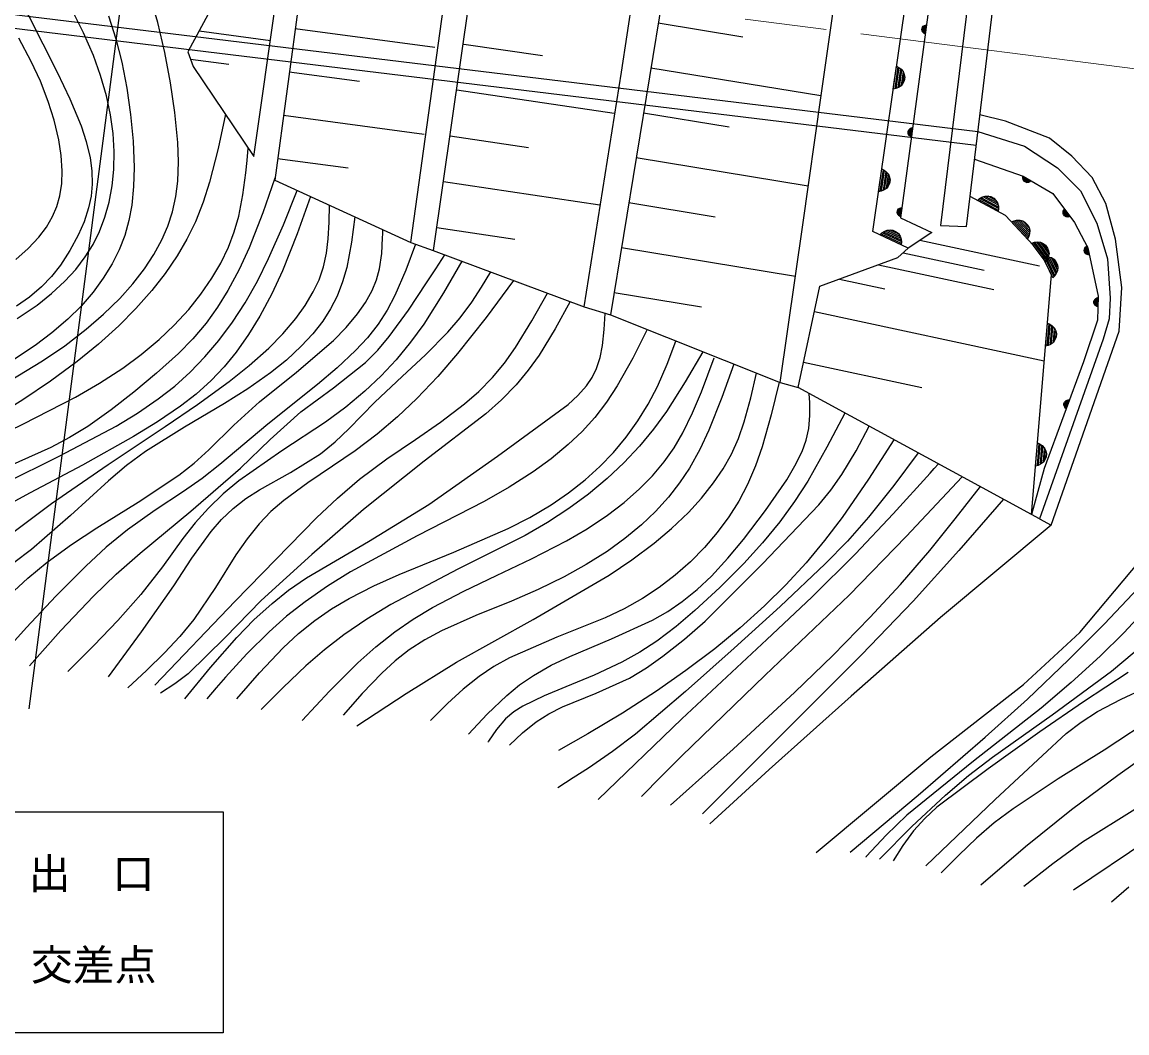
# Model space of a CAD drawing. Units: millimetres, scale not verified. Extents: x 40000 to 680000, y 20000 to 380000.
# Drawn here: x 463158 to 510634, y 242226 to 285657 of the extents above; entities that cross this region are included whole.
import ezdxf
from ezdxf.enums import TextEntityAlignment as Align

# ---------------------------------------------------------------- set-up
doc = ezdxf.new("R2010")
doc.units = ezdxf.units.MM
doc.header["$LTSCALE"] = 1000
doc.linetypes.add('CHAIN', pattern=[18.5, 12, -1.5, 3.5, -1.5])
for name, color, linetype, lineweight in [('M-BGD', 7, 'Continuous', 25), ('M-BMK', 2, 'CHAIN', 13), ('M-STR-STR1', 1, 'Continuous', 25), ('M-STR-STRC', 7, 'Continuous', 25)]:
    doc.layers.add(name, color=color, linetype=linetype, lineweight=lineweight)
doc.styles.add('ＭＳ ゴシック', font='')
doc.styles.get('ＭＳ ゴシック').set_extended_font_data('MS Gothic')

# ---------------------------------------------------------------- blocks, each defined once
blk = doc.blocks.new('BUHIN6')
at = {"color": 7, "linetype": 'Continuous', "lineweight": 25}
for p, q in [((-369, 305), (436, -199)), ((448, -133), (-315, 345)), ((-250, 378), (447, -59)), ((442, 18), (-175, 404)), ((-91, 425), (422, 104)), ((356, 220), (40, 417))]:
    blk.add_line(p, q, dxfattribs=at)
blk.add_lwpolyline([(-424, 265), (-329, 342), (-228, 394), (-87, 435), (38, 428), (157, 397), (289, 315), (368, 221), (430, 111), (454, -34), (453, -148), (424, -265)], close=True, dxfattribs=at)
blk = doc.blocks.new('BUHIN7')
at = {"color": 7, "linetype": 'Continuous', "lineweight": 25}
for p, q in [((-180, 52), (127, -137)), ((101, -150), (-179, 22)), ((149, -121), (-175, 78)), ((-177, -9), (71, -161)), ((38, -170), (-169, -43)), ((-142, -89), (-15, -167))]:
    blk.add_line(p, q, dxfattribs=at)
blk.add_lwpolyline([(170, -105), (133, -135), (93, -157), (36, -174), (-14, -171), (-62, -159), (-114, -127), (-147, -90), (-171, -46), (-182, 12), (-182, 58), (-170, 105)], close=True, dxfattribs=at)
blk = doc.blocks.new('BUHIN15')
at = {"color": 7, "linetype": 'Continuous', "lineweight": 25}
for p, q in [((-387, 283), (447, -173)), ((455, -106), (-335, 325)), ((-272, 362), (450, -32)), ((440, 44), (-198, 393)), ((-116, 419), (415, 129)), ((342, 240), (15, 419))]:
    blk.add_line(p, q, dxfattribs=at)
blk.add_lwpolyline([(-439, 240), (-349, 321), (-251, 379), (-113, 429), (12, 429), (133, 406), (269, 331), (355, 242), (422, 137), (455, -6), (461, -121), (439, -240)], close=True, dxfattribs=at)

msp = doc.modelspace()

# ---------------------------------------------------------------- linework, layer by layer
at = {"layer": 'M-BGD'}
for p, q in [((492238, 296249), (488438, 273073)), ((479861, 276187), (482581, 295747)), ((483662, 295721), (480830, 275844)), ((499711, 276656), (502245, 294302)), ((473118, 279876), (475055, 293437)), ((476024, 293772), (474012, 278870)), ((497492, 282499), (499115, 293715)), ((503102, 293572), (500904, 277254)), ((475093, 293362), (470287, 284384)), ((488921, 283507), (489740, 289021)), ((474892, 285389), (480900, 284578)), ((490497, 285627), (494129, 285031)), ((470767, 285281), (473836, 284867)), ((470287, 284384), (470510, 283750)), ((482135, 284714), (485521, 284216)), ((470398, 284067), (472042, 283845)), ((470510, 283750), (473118, 279876)), ((474641, 283527), (477655, 283120)), ((487313, 273422), (488921, 283507)), ((490180, 283695), (497487, 282497)), ((481845, 282743), (488602, 281749)), ((496709, 276948), (497492, 282499)), ((474389, 281664), (480438, 280847)), ((489863, 281764), (493538, 281162)), ((505422, 281397), (504318, 281673)), ((507303, 280667), (505422, 281397)), ((481555, 280772), (484926, 280276)), ((504230, 280950), (506228, 280321)), ((508263, 279899), (507303, 280667)), ((506228, 280321), (507649, 279400)), ((474138, 279801), (477173, 279391)), ((489547, 279833), (496938, 278621)), ((504087, 279770), (506170, 279042)), ((509146, 278978), (508263, 279899)), ((507649, 279400), (508647, 278402)), ((474012, 278870), (479861, 276187)), ((481265, 278801), (487992, 277811)), ((506165, 278987), (506475, 278804)), ((506450, 278790), (506166, 278958)), ((506169, 278927), (506420, 278779)), ((506170, 279042), (507444, 278289)), ((506497, 278820), (506170, 279014)), ((506386, 278769), (506178, 278893)), ((506206, 278847), (506334, 278771)), ((509722, 277864), (509146, 278978)), ((507444, 278289), (508379, 277042)), ((508647, 278402), (509338, 277020)), ((489230, 277901), (492947, 277292)), ((505417, 277344), (503892, 278161)), ((504265, 278032), (505103, 277583)), ((505110, 277650), (504317, 278075)), ((504380, 278113), (505105, 277724)), ((505094, 277801), (504453, 278144)), ((504536, 278171), (505069, 277885)), ((504995, 277996), (504666, 278172)), ((510145, 276328), (509722, 277864)), ((506612, 276071), (505417, 277344)), ((508038, 277288), (507893, 277482)), ((507898, 277517), (508072, 277284)), ((507901, 277429), (507990, 277310)), ((508104, 277283), (507907, 277546)), ((507917, 277574), (508133, 277286)), ((508159, 277293), (507931, 277597)), ((480975, 276830), (484331, 276336)), ((495741, 270167), (496709, 276948)), ((500904, 277254), (502245, 276621)), ((505735, 277097), (506385, 276404)), ((506414, 276465), (505798, 277121)), ((505869, 277137), (506432, 276537)), ((506447, 276612), (505949, 277143)), ((506035, 277142), (506449, 276701)), ((506415, 276829), (506160, 277101)), ((508379, 277042), (508951, 275964)), ((509338, 277020), (509799, 275484)), ((501239, 275948), (499711, 276656)), ((500070, 276558), (500932, 276159)), ((500936, 276226), (500119, 276604)), ((500180, 276645), (500926, 276299)), ((500911, 276375), (500251, 276681)), ((500332, 276712), (500881, 276458)), ((500801, 276564), (500463, 276721)), ((502245, 276621), (501239, 275948)), ((510413, 274255), (510145, 276328)), ((479861, 276187), (480830, 275844)), ((480830, 275844), (487313, 273422)), ((488913, 275970), (496389, 274744)), ((500792, 275538), (501239, 275948)), ((501742, 276284), (506873, 275188)), ((506611, 276177), (507181, 275417)), ((507080, 275447), (506612, 276071)), ((507216, 275474), (506676, 276194)), ((506748, 276202), (507242, 275544)), ((507265, 275617), (506828, 276199)), ((506914, 276189), (507277, 275705)), ((507257, 275836), (507033, 276134)), ((508812, 275893), (508843, 275747)), ((508877, 275707), (508827, 275944)), ((508846, 275974), (508907, 275689)), ((508935, 275675), (508867, 275997)), ((508888, 276017), (508963, 275665)), ((508990, 275661), (508911, 276032)), ((508951, 275964), (509392, 273886)), ((497439, 274309), (500792, 275538)), ((501015, 275743), (504504, 274997)), ((507392, 274798), (507080, 275447)), ((507087, 275578), (507498, 274721)), ((507543, 274771), (507154, 275582)), ((507226, 275576), (507582, 274834)), ((507619, 274902), (507304, 275557)), ((507387, 275530), (507648, 274985)), ((507654, 275118), (507493, 275454)), ((509799, 275484), (509914, 273794)), ((499954, 275231), (504910, 274172)), ((498277, 274616), (500227, 274199)), ((506534, 264506), (507392, 274798)), ((488597, 274039), (492355, 273423)), ((496507, 269950), (497439, 274309)), ((510298, 272374), (510413, 274255)), ((509238, 273697), (509234, 273548)), ((509258, 273501), (509264, 273743)), ((509289, 273768), (509282, 273477)), ((509307, 273456), (509315, 273785)), ((509340, 273800), (509331, 273441)), ((509356, 273430), (509365, 273810)), ((509392, 273886), (509366, 272846)), ((509914, 273794), (509876, 272911)), ((487313, 273422), (488438, 273073)), ((488438, 273073), (495741, 270167)), ((497206, 273219), (507084, 271108)), ((509366, 272846), (508769, 271053)), ((509876, 272911), (509607, 272028)), ((507380, 264042), (510298, 272374)), ((509607, 272028), (506881, 264311)), ((496740, 271039), (501819, 269954)), ((508769, 271053), (507080, 266481)), ((495741, 270167), (496507, 269950)), ((506534, 264506), (496507, 269950)), ((507981, 269354), (507930, 269215)), ((507937, 269163), (508021, 269390)), ((508053, 269405), (507952, 269132)), ((507969, 269104), (508083, 269413)), ((508112, 269419), (507987, 269082)), ((508007, 269064), (508139, 269420)), ((507080, 266481), (506534, 264506)), ((506881, 264311), (506534, 264506)), ((507380, 264042), (502623, 260071)), ((506881, 264311), (507380, 264042)), ((508609, 259431), (511213, 262538)), ((502623, 260071), (498786, 256690)), ((506187, 257192), (508609, 259431)), ((502212, 254085), (506187, 257192)), ((498786, 256690), (495267, 253537)), ((497278, 249973), (502212, 254085)), ((495267, 253537), (492709, 251207))]:
    msp.add_line(p, q, dxfattribs=at)
for points in [[(462943, 272919), (463800, 273501), (464420, 273991), (464999, 274526), (465461, 275029), (465874, 275569), (466206, 276103), (466486, 276666), (466719, 277276), (466899, 277919), (467030, 278619), (467102, 279329), (467115, 280100), (467068, 280869), (466958, 281677), (466786, 282482), (466533, 283359), (466222, 284220), (465797, 285202), (465311, 286171), (464557, 287490), (463747, 288785), (462547, 290649)], [(462169, 288300), (463430, 285945), (464668, 283504), (465208, 282366), (465694, 281200), (465917, 280521), (466081, 279829), (466157, 279261), (466172, 278692), (466126, 278184), (466018, 277672), (465824, 277081), (465568, 276496), (465214, 275842), (464806, 275216), (464424, 274730), (463993, 274279), (463472, 273838), (462914, 273445)], [(461638, 269650), (464040, 271102), (464988, 271753), (465916, 272464), (466659, 273102), (467365, 273788), (467919, 274407), (468424, 275060), (468823, 275668), (469166, 276301), (469421, 276892), (469619, 277502), (469761, 278157), (469844, 278827), (469877, 279650), (469850, 280482), (469722, 281766), (469534, 283045), (469290, 284352), (468990, 285633), (468667, 286763)], [(466869, 285928), (467182, 284944), (467440, 283930), (467659, 282817), (467819, 281685), (467926, 280548), (467972, 279413), (467952, 278597), (467872, 277790), (467751, 277134), (467569, 276483), (467328, 275869), (467026, 275267), (466646, 274648), (466214, 274060), (465691, 273457), (465118, 272888), (464434, 272299), (463715, 271760), (462830, 271178)], [(462896, 275457), (463414, 275924), (463879, 276423), (464202, 276853), (464470, 277307), (464653, 277734), (464783, 278192), (464862, 278718), (464881, 279261), (464836, 279925), (464730, 280598), (464534, 281439), (464282, 282252), (463945, 283121), (463554, 283962), (463014, 284962)], [(471894, 281695), (471584, 280232), (471216, 278782), (470939, 277920), (470603, 277071), (470241, 276330), (469824, 275615), (469311, 274860), (468740, 274129), (468049, 273349), (467315, 272610), (466435, 271816), (465520, 271070), (464379, 270228), (463195, 269429), (458975, 266788), (454722, 264069), (454118, 263564), (453559, 263019), (453101, 262487), (452690, 261917), (452274, 261258), (451874, 260572)], [(460886, 267263), (463196, 268382), (465460, 269546), (466486, 270143), (467486, 270794), (468280, 271378), (469048, 272020), (469700, 272639), (470320, 273313), (470842, 273964), (471314, 274648), (471694, 275301), (472023, 275987), (472273, 276648), (472465, 277324), (472646, 278241), (472771, 279185), (472824, 279706), (472874, 280238)], [(474024, 278957), (473500, 277459), (472912, 275964), (472485, 275032), (472005, 274129), (471559, 273408), (471064, 272722), (470497, 272054), (469877, 271416), (468940, 270567), (467961, 269761), (466991, 268996), (465983, 268278), (465201, 267803), (464387, 267378), (462048, 266332)], [(454569, 259166), (455759, 260560), (456991, 261912), (457777, 262692), (458607, 263429), (459370, 264025), (460168, 264572), (461238, 265218), (462355, 265821), (464782, 267027), (467195, 268294), (468122, 268856), (469011, 269466), (469716, 270019), (470383, 270619), (471014, 271273), (471611, 271976), (472199, 272767), (472738, 273593), (473271, 274526), (473753, 275493), (474390, 276950), (474980, 278426)], [(456796, 258697), (459052, 260675), (461346, 262607), (462869, 263810), (464429, 264966), (466852, 266652), (469308, 268287), (470700, 269221), (472063, 270209), (472918, 270897), (473755, 271650), (474356, 272261), (474918, 272917), (475323, 273477), (475672, 274062), (475920, 274590), (476111, 275137), (476243, 275732), (476318, 276344), (476354, 277059), (476364, 277791)], [(475553, 278163), (474976, 276557), (474342, 274969), (473886, 273983), (473375, 273022), (472891, 272232), (472359, 271479), (471841, 270844), (471279, 270251), (470642, 269677), (469964, 269148), (468977, 268476), (467948, 267849), (465753, 266623), (463510, 265438), (462215, 264735)], [(504355, 248589), (506279, 250230), (508247, 251829), (510240, 253307), (512279, 254745), (513622, 255722), (514942, 256755), (515791, 257490), (516598, 258268), (517240, 258966), (517842, 259712), (518379, 260472), (518871, 261274), (519334, 262150), (519742, 263051), (520589, 265200), (521494, 267329), (522119, 268544), (522798, 269733), (525267, 273653), (527678, 277595), (527724, 277672), (527775, 277757)], [(477458, 277290), (477311, 276196), (477107, 275119), (476931, 274491), (476697, 273880), (476416, 273333), (476082, 272813), (475649, 272258), (475156, 271727), (474517, 271138), (473830, 270588), (472862, 269905), (471861, 269274), (470135, 268256), (468464, 267200), (467649, 266602), (466866, 265953), (465237, 264454), (463563, 262994), (461276, 261282), (459019, 259518), (458610, 259167), (458203, 258814)], [(528908, 277616), (527586, 275820), (526307, 273981), (525474, 272672), (524692, 271331), (524007, 270041), (523373, 268716), (521904, 265200), (520376, 261697), (519780, 260562), (519127, 259447), (518470, 258441), (517762, 257469), (517054, 256583), (516293, 255727), (515578, 255011), (514822, 254340), (514051, 253739), (513245, 253187), (510971, 251828), (508731, 250418), (507458, 249487), (506202, 248515)], [(462616, 261029), (463406, 261758), (464241, 262447), (465288, 263207), (466374, 263921), (468151, 265030), (469894, 266189), (470554, 266705), (471181, 267272), (472254, 268332), (473366, 269346), (474949, 270622), (476534, 271979), (477078, 272531), (477575, 273120), (477917, 273610), (478202, 274125), (478390, 274580), (478523, 275062), (478615, 275710), (478649, 276384), (478653, 276557), (478656, 276740)], [(499997, 249697), (501396, 251090), (502841, 252442), (503829, 253282), (504854, 254074), (507425, 255892), (509973, 257768), (510950, 258581), (511886, 259438), (512692, 260257), (513462, 261126), (514171, 262021), (514837, 262960), (515501, 264008), (516117, 265093), (517040, 266909), (517915, 268763), (518984, 271002), (520106, 273214), (521015, 274939), (521934, 276658)], [(480068, 276114), (479650, 274994), (479179, 273910), (478845, 273280), (478461, 272684), (477998, 272095), (477486, 271540), (476693, 270800), (475846, 270092), (473724, 268388), (471652, 266647), (470895, 266048), (470092, 265491), (468871, 264693), (467686, 263845), (466778, 263092), (465902, 262285), (464603, 260984), (463349, 259642), (462711, 258940), (462070, 258228)], [(463477, 257994), (464825, 259512), (466222, 260993), (467204, 261941), (468229, 262845), (470407, 264649), (472545, 266498), (473815, 267726), (475133, 268915), (476539, 269946), (477908, 271026), (478440, 271560), (478936, 272145), (479761, 273282), (480542, 274459), (480934, 275059), (481323, 275660)], [(482056, 275386), (481262, 274021), (480416, 272685), (479852, 271899), (479240, 271151), (478590, 270458), (477889, 269799), (477063, 269111), (476192, 268465), (474323, 267235), (472479, 265949), (471800, 265385), (471162, 264778), (470594, 264148), (470066, 263470), (469187, 262252), (468257, 261066), (467271, 259952), (466238, 258878), (465679, 258317), (465117, 257759)], [(466875, 257525), (468294, 259453), (469677, 261433), (470459, 262620), (471285, 263764), (471733, 264281), (472222, 264753), (472773, 265182), (473365, 265565), (474688, 266311), (475985, 267112), (476609, 267620), (477195, 268174), (478318, 269320), (479487, 270426), (480495, 271360), (481454, 272331), (481989, 272956), (482478, 273620), (482898, 274264), (483302, 274921)], [(484278, 274556), (483098, 272966), (481870, 271413), (481017, 270431), (480114, 269481), (479286, 268695), (478417, 267952), (477477, 267240), (476498, 266575), (475432, 265861), (474406, 265102), (473854, 264623), (473340, 264096), (472826, 263459), (472350, 262772), (471470, 261364), (470541, 259992), (469937, 259260), (469281, 258561), (468499, 257800), (467696, 257056)], [(468868, 257173), (472314, 260780), (475805, 264358), (476710, 265206), (477663, 266018), (478836, 266889), (480057, 267722), (481137, 268467), (482170, 269252), (482787, 269792), (483368, 270381), (483884, 271002), (484362, 271672), (485066, 272817), (485731, 274013)], [(519376, 274125), (518757, 272403), (518082, 270706), (517554, 269556), (516967, 268423), (516155, 267012), (515284, 265619), (514275, 264097), (513218, 262610), (512374, 261519), (511479, 260460), (510506, 259416), (509490, 258414), (508242, 257276), (506952, 256182), (504045, 253908), (501176, 251588), (500291, 250723), (499446, 249815), (499426, 249793), (499406, 249771)], [(486707, 273649), (486065, 272480), (485377, 271352), (484911, 270696), (484394, 270073), (483765, 269427), (483091, 268821), (480434, 266786), (477831, 264715), (475612, 262786), (473427, 260806), (471879, 259208), (470297, 257661), (469715, 257231), (469102, 256822)], [(470157, 256587), (471250, 257925), (472390, 259222), (473121, 259971), (473899, 260679), (474613, 261248), (475373, 261776), (478039, 263333), (480641, 264923), (483589, 267006), (486619, 269222), (487044, 269609), (487414, 270027), (487655, 270384), (487843, 270769), (487997, 271247), (488099, 271763), (488173, 272444), (488215, 273143)], [(490024, 272442), (489401, 271216), (488731, 270028), (488273, 269330), (487766, 268669), (487221, 268067), (486629, 267505), (485895, 266898), (485118, 266335), (484086, 265674), (483016, 265061), (480130, 263578), (477264, 262038), (476276, 261422), (475316, 260753), (474524, 260129), (473773, 259461), (472821, 258510), (471902, 257507), (471497, 257048), (471094, 256587)], [(472384, 256587), (473361, 257703), (474376, 258771), (475032, 259381), (475735, 259951), (476457, 260448), (477215, 260897), (478271, 261435), (479360, 261923), (481708, 262877), (484050, 263895), (484981, 264378), (485889, 264917), (486643, 265431), (487360, 265993), (487985, 266557), (488569, 267166), (489116, 267824), (489615, 268519), (490064, 269247), (490459, 270002), (490877, 270964), (491257, 271952)], [(492409, 271493), (491656, 270195), (490853, 268932), (490297, 268167), (489691, 267435), (489016, 266719), (488297, 266044), (487499, 265380), (486656, 264757), (485730, 264151), (484777, 263599), (481882, 262150), (478998, 260639), (477974, 260010), (476985, 259332), (476148, 258688), (475349, 257996), (474381, 257072), (473438, 256119)], [(475196, 255650), (476371, 256907), (477587, 258120), (478358, 258810), (479169, 259456), (479962, 260003), (480790, 260500), (482141, 261209), (483541, 261875), (485055, 262589), (486551, 263362), (487447, 263891), (488320, 264476), (489030, 265019), (489695, 265604), (490241, 266160), (490745, 266760), (491172, 267365), (491548, 268003), (491974, 268868), (492353, 269775), (492628, 270503), (492894, 271238)], [(508344, 248367), (511527, 250519), (514692, 252733), (515882, 253618), (517041, 254555), (517859, 255288), (518643, 256073), (519302, 256816), (519922, 257608), (520483, 258420), (520998, 259273), (521445, 260128), (521836, 261007), (522231, 262087), (522572, 263195), (523077, 264986), (523638, 266757), (524190, 268192), (524803, 269616), (525174, 270438), (525555, 271266)], [(493744, 270962), (493233, 269523), (492670, 268119), (492278, 267291), (491836, 266498), (491414, 265859), (490936, 265247), (490377, 264634), (489770, 264058), (489058, 263470), (488293, 262917), (487394, 262347), (486458, 261826), (485335, 261276), (484182, 260779), (482654, 260161), (481178, 259500), (480468, 259116), (479793, 258683), (479189, 258215), (478610, 257689), (477771, 256813), (476955, 255884)], [(477541, 255416), (479663, 256809), (481822, 258154), (485114, 259995), (488380, 261890), (489362, 262552), (490315, 263268), (491071, 263903), (491795, 264591), (492357, 265203), (492876, 265856), (493283, 266460), (493636, 267092), (493937, 267770), (494186, 268481), (494470, 269514), (494715, 270576)], [(495686, 270189), (495354, 268789), (494965, 267412), (494674, 266586), (494327, 265783), (493953, 265076), (493525, 264396), (493027, 263721), (492480, 263080), (491880, 262470), (491229, 261896), (490540, 261369), (489816, 260892), (489036, 260454), (488221, 260066), (486132, 259223), (484096, 258337), (483434, 257969), (482796, 257545), (482108, 256993), (481445, 256382), (481077, 256022), (480705, 255650)], [(482346, 255064), (483145, 255917), (483987, 256727), (484539, 257179), (485134, 257588), (485895, 258020), (486691, 258402), (488482, 259155), (490242, 259959), (490902, 260338), (491525, 260765), (492166, 261283), (492779, 261857), (493488, 262617), (494163, 263428), (495106, 264679), (496015, 265987), (496371, 266585), (496673, 267207), (496849, 267698), (496966, 268202), (497016, 268749), (497006, 269308), (496996, 269500), (496984, 269691)], [(498512, 268861), (497743, 267387), (496920, 265939), (496348, 265053), (495721, 264191), (494975, 263280), (494175, 262397), (493146, 261364), (492074, 260373), (491271, 259689), (490435, 259056), (489701, 258581), (488930, 258154), (487745, 257597), (486521, 257089), (485589, 256709), (484678, 256271), (484288, 256018), (483937, 255719), (483545, 255260), (483194, 254754), (483183, 254737), (483166, 254712)], [(498741, 249992), (501667, 252439), (504549, 254928), (506359, 256570), (508130, 258256), (509651, 259781), (511138, 261356), (511957, 262299), (512726, 263275), (513293, 264083), (513807, 264923), (514271, 265813), (514686, 266742), (515138, 267889), (515565, 269061)], [(484104, 254595), (484655, 255118), (485247, 255596), (485800, 255939), (486386, 256231), (487829, 256821), (489256, 257471), (489994, 257914), (490699, 258408), (491626, 259138), (492518, 259918), (494968, 262385), (497389, 264909), (497914, 265546), (498390, 266219), (499000, 267238), (499565, 268290)], [(500625, 267714), (499536, 266023), (498399, 264369), (497646, 263376), (496846, 262419), (495977, 261480), (495057, 260573), (494014, 259634), (492923, 258733), (491687, 257795), (490418, 256906), (488966, 255969), (487476, 255078), (486846, 254718), (486213, 254361)], [(501659, 267153), (500618, 265748), (499531, 264382), (498622, 263360), (497668, 262378), (495735, 260547), (493756, 258757), (491660, 256889), (489522, 255066), (488528, 254313), (487492, 253604), (486839, 253181), (486173, 252759)], [(487915, 252261), (491513, 255715), (495161, 259136), (497091, 260952), (498978, 262810), (500597, 264522), (502180, 266283), (502352, 266477), (502531, 266679)], [(503561, 266120), (501148, 263559), (498693, 261041), (495093, 257591), (491498, 254119), (490638, 253254), (489782, 252386)], [(491025, 252012), (493717, 254416), (496369, 256865), (497998, 258447), (499591, 260078), (500898, 261498), (502159, 262957), (503259, 264313), (504338, 265698)], [(505332, 265159), (503414, 262949), (501444, 260771), (499226, 258466), (496957, 256194), (494675, 253923), (492394, 251639)], [(510695, 257710), (508772, 256457), (506891, 255160), (504675, 253577), (502471, 251928), (501948, 251438), (501462, 250902), (501005, 250279), (500588, 249623)], [(501991, 249401), (504974, 252260), (508019, 255093), (508673, 255584), (509371, 256030), (510383, 256566), (511430, 257050)], [(511962, 255894), (509662, 254375), (507685, 253142), (505740, 251858), (504937, 251251), (504174, 250597), (503409, 249866), (502656, 249106)], [(510711, 248491), (509969, 247850)]]:
    msp.add_lwpolyline(points, dxfattribs=at)
for points in [[(506518, 278837), (506481, 278805), (506441, 278783), (506385, 278765), (506335, 278767), (506287, 278778), (506233, 278810), (506201, 278847), (506175, 278890), (506164, 278947), (506163, 278993), (506174, 279040)], [(504214, 277989), (504303, 278071), (504400, 278130), (504538, 278181), (504663, 278182), (504785, 278159), (504921, 278086), (505007, 277998), (505076, 277893), (505110, 277750), (505117, 277636), (505095, 277516)], [(508185, 277300), (508139, 277285), (508094, 277280), (508035, 277285), (507990, 277306), (507950, 277334), (507912, 277384), (507896, 277430), (507889, 277480), (507901, 277538), (507918, 277580), (507945, 277620)], [(505672, 277072), (505784, 277122), (505894, 277146), (506041, 277151), (506160, 277111), (506268, 277051), (506374, 276938), (506427, 276827), (506458, 276706), (506445, 276559), (506415, 276449), (506357, 276343)], [(500021, 276512), (500106, 276600), (500199, 276664), (500334, 276723), (500459, 276731), (500581, 276715), (500722, 276650), (500813, 276567), (500887, 276466), (500930, 276325), (500943, 276212), (500929, 276092)], [(506546, 276159), (506662, 276196), (506774, 276209), (506921, 276197), (507035, 276145), (507135, 276073), (507228, 275949), (507269, 275833), (507287, 275709), (507257, 275565), (507215, 275458), (507146, 275359)], [(509016, 275656), (508968, 275662), (508925, 275677), (508874, 275706), (508841, 275744), (508817, 275786), (508804, 275847), (508809, 275896), (508823, 275944), (508858, 275992), (508891, 276023), (508933, 276047)], [(507019, 275573), (507140, 275587), (507253, 275577), (507395, 275537), (507496, 275464), (507581, 275374), (507648, 275234), (507665, 275112), (507658, 274987), (507601, 274852), (507540, 274755), (507452, 274672)], [(509381, 273419), (509335, 273436), (509297, 273460), (509254, 273500), (509231, 273545), (509217, 273592), (509219, 273654), (509235, 273701), (509260, 273744), (509305, 273782), (509344, 273805), (509391, 273819)], [(508027, 269045), (507990, 269076), (507961, 269112), (507933, 269163), (507926, 269213), (507928, 269262), (507950, 269320), (507980, 269359), (508018, 269392), (508072, 269414), (508117, 269423), (508166, 269421)]]:
    msp.add_lwpolyline(points, close=True, dxfattribs=at)
at = {"layer": 'M-BMK'}
msp.add_line((462492, 289840), (564896, 276766), dxfattribs=at)
at = {"layer": 'M-STR-STR1'}
for p, q in [((504743, 294094), (502619, 276919)), ((503737, 276881), (505823, 294094)), ((413634, 291961), (504230, 280950)), ((504158, 280354), (413562, 291365)), ((502619, 276919), (503737, 276881))]:
    msp.add_line(p, q, dxfattribs=at)
at = {"layer": 'M-STR-STRC'}
for p, q in [((467741, 289059), (463441, 256146)), ((456606, 251726), (471806, 251726)), ((471806, 251726), (471806, 242226)), ((471806, 242226), (456606, 242226))]:
    msp.add_line(p, q, dxfattribs=at)

# ---------------------------------------------------------------- block references
at = {"layer": 'M-BGD', "rotation": 293.88592}
for name, p in [('BUHIN7', (501993, 285342)), ('BUHIN6', (500661, 283273)), ('BUHIN7', (501398, 280925)), ('BUHIN6', (500028, 278861)), ('BUHIN7', (500935, 277490)), ('BUHIN15', (507177, 272225)), ('BUHIN15', (506749, 267079))]:
    msp.add_blockref(name, p, dxfattribs=at)

# ---------------------------------------------------------------- texts
at = {"layer": 'M-STR-STRC', "style": 'ＭＳ ゴシック'}
for s, p in [('出\u3000口', (463441, 248020)), ('交差点', (463537, 244092))]:
    msp.add_text(s, height=1320, dxfattribs=at).set_placement(p, align=Align.BOTTOM_LEFT)

doc.saveas('drawing.dxf')
